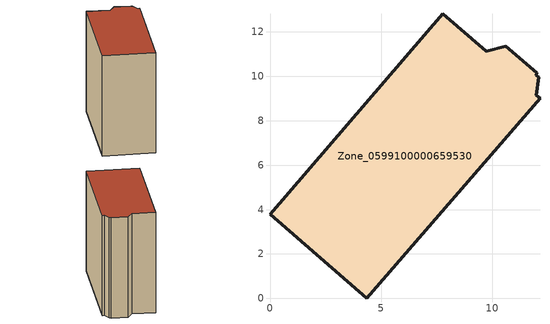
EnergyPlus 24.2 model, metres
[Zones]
Zone_0599100000659530
 floor ground (C_G): 4.37,0 0,3.79 7.79,12.82 9.73,11.13 10.62,11.36 12.01,10.15 11.98,10.05 12.09,9.96 12,9.15 12.16,9.02 z0
 wall outside (C_F): 0,3.79 4.37,0 12.16,9.02 12,9.15 12.09,9.96 11.98,10.05 12.01,10.15 10.62,11.36 9.73,11.13 7.79,12.82 0,3.79 z0:11.8
 roof outside (C_R): 12.01,10.15 10.62,11.36 9.73,11.13 7.79,12.82 0,3.79 4.37,0 12.16,9.02 12,9.15 12.09,9.96 11.98,10.05 z11.8
[BUILDING]
Pand.0599100000659530: North Axis=0; Terrain=City; Loads Convergence Tolerance Value=0.04; Temperature Convergence Tolerance Value=0.4; Solar Distribution=FullExterior; Maximum Number of Warmup Days=25; Minimum Number of Warmup Days=1
[Site:Location]
Rotterdam.The.Hague.AP_ZH_NLD Design_Conditions: Latitude=51.96; Longitude=4.45; Time Zone=1; Elevation=-4.5
[SITE:GROUNDTEMPERATURE:BUILDINGSURFACE]
18, 18, 18, 18, 18, 18, 18, 18, 18, 18, 18, 18
[MATERIAL] Thermal Absorptance=0.9; Solar Absorptance=0.7; Visible Absorptance=0.7
Name | Roughness | Thickness | Conductivity | Density | Specific Heat
G.TI.1946 | MediumSmooth | 0.15 | 1 | 540 | 1210
F.TI.1946 | Rough | 0.3 | 0.857143 | 1920 | 840
R.TI.1946 | MediumRough | 0.2 | 0.1 | 1500 | 1000
[CONSTRUCTION]
C_G: G.TI.1946
C_F: F.TI.1946
C_R: R.TI.1946
[ZONE]
Zone_0599100000659530: Type=1; Multiplier=1; Ceiling Height=Autocalculate; Volume=Autocalculate; Floor Area=autocalculate; Part of Total Floor Area=Yes
[ZONEINFILTRATION:DESIGNFLOWRATE]
Infil_Zone_0599100000659530: Zone or ZoneList or Space or SpaceList=Zone_0599100000659530; Schedule=AlwaysOn; Design Flow Rate Calculation Method=Flow/Area; Flow Rate per Floor Area=0.003; Constant Term Coefficient=1; Temperature Term Coefficient=0; Velocity Term Coefficient=0; Velocity Squared Term Coefficient=0
[HVACTEMPLATE:ZONE:IDEALLOADSAIRSYSTEM]
Zone_0599100000659530: Maximum Heating Supply Air Temperature=50; Minimum Cooling Supply Air Temperature=13; Maximum Heating Supply Air Humidity Ratio=0.0156; Minimum Cooling Supply Air Humidity Ratio=0.0077; Heating Limit=NoLimit; Cooling Limit=NoLimit; Dehumidification Control Type=ConstantSensibleHeatRatio; Cooling Sensible Heat Ratio=0.7; Dehumidification Setpoint=60; Humidification Control Type=None; Humidification Setpoint=30; Outdoor Air Method=None; Outdoor Air Flow Rate per Person=0.00944; Outdoor Air Flow Rate per Zone Floor Area=0; Outdoor Air Flow Rate per Zone=0; Demand Controlled Ventilation Type=None; Outdoor Air Economizer Type=NoEconomizer; Heat Recovery Type=None; Sensible Heat Recovery Effectiveness=0.7; Latent Heat Recovery Effectiveness=0.65
[ZONECONTROL:THERMOSTAT]
ThermostatControl_Zone_0599100000659530: Zone or ZoneList=Zone_0599100000659530; Control Type Schedule=DualSetpointControlType; Control 1=Thermostat_Zone_0599100000659530; Temperature Difference Between Cutout And Setpoint=0
[THERMOSTATSETPOINT:DUALSETPOINT]
Thermostat_Zone_0599100000659530: Heating Setpoint Temperature Schedule=HeatingSetpoint_Zone_0599100000659530; Cooling Setpoint Temperature Schedule=CoolingSetpoint_Zone_0599100000659530
[SCHEDULE:COMPACT]
HeatingSetpoint_Zone_0599100000659530: Through: 12/31, For: AllDays, Until: 24:00, 21
CoolingSetpoint_Zone_0599100000659530: Through: 12/31, For: AllDays, Until: 24:00, 24
DualSetpointControlType: Through: 12/31, For: AllDays, Until: 24:00, 4
AlwaysOn: Through: 12/31, For: AllDays, Until: 24:00, 1
